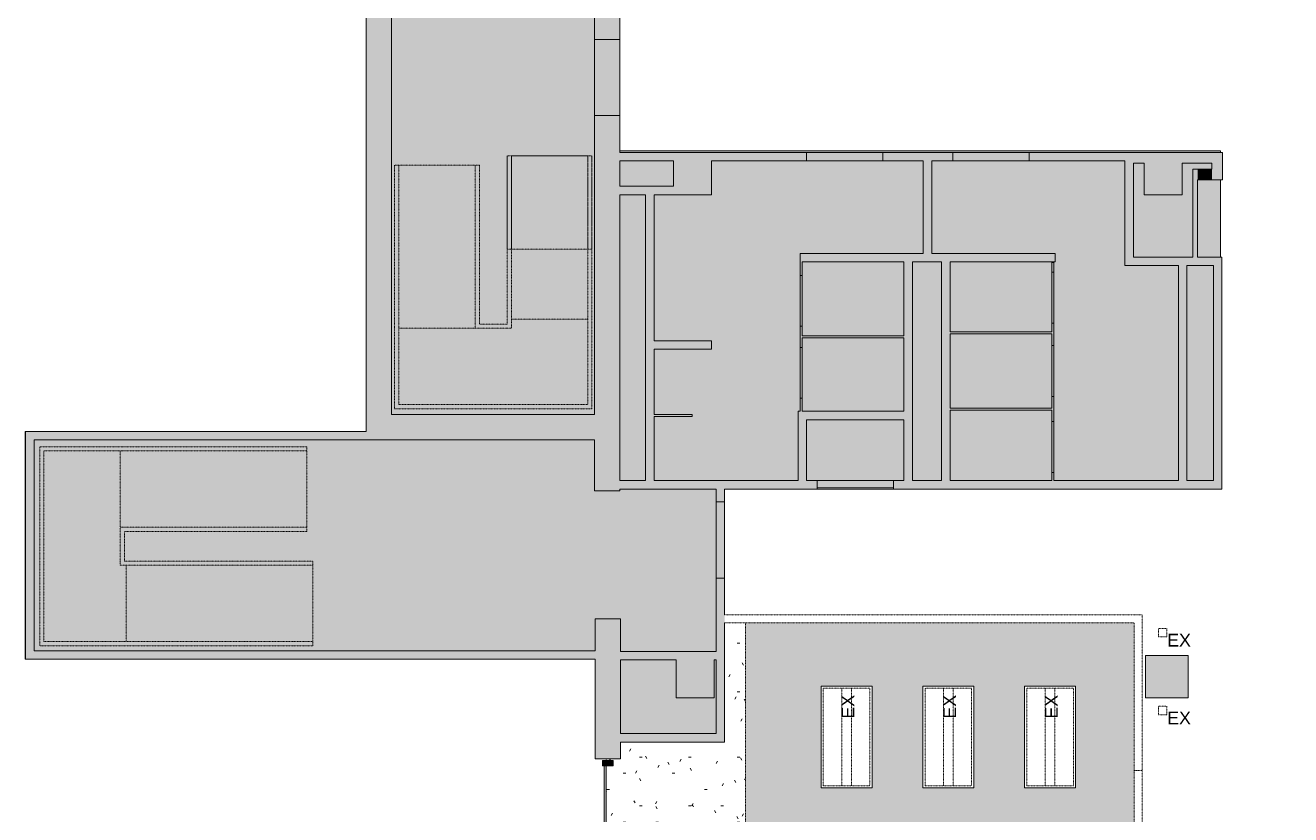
# Model space of a CAD drawing. Header units: inches. Extents: x -674 to 800, y -349 to 915.
# Drawn here: x -674 to -77, y 88 to 461 of the extents above; entities that cross this region are included whole.
import ezdxf

# ---------------------------------------------------------------- set-up
doc = ezdxf.new("R2010")
doc.units = ezdxf.units.IN
doc.header["$MEASUREMENT"] = 0
for name, pattern in [('Demolished', [0.1875, 0.125, -0.0625]), ('Demolished 3_128_', [0.046875, 0.023437, -0.023437]), ('Hidden 1_16_', [0.09375, 0.0625, -0.03125]), ('Overhead 1_16_', [0.101562, 0.0625, -0.039062])]:
    doc.linetypes.add(name, pattern=pattern)
for name, color, linetype, lineweight in [('A-ANNO-NOTE', 131, 'Demolished', 9), ('A-CLNG', 13, 'Demolished', 9), ('A-CLNG-PATT', 13, 'Demolished', 9), ('A-DETL-GENF', 92, 'Continuous', 9), ('A-DETL-THIN', 151, 'Continuous', 9), ('A-GLAZ-CURT', 52, 'Continuous', 13), ('A-GLAZ-CWMG', 51, 'Continuous', 13), ('A-WALL', 113, 'Continuous', 13), ('A-WALL-PATT', 111, 'Continuous', 13), ('E-LITE-EQPM', 33, 'Demolished', 9), ('S-STRS-MBND', 31, 'Continuous', 13)]:
    doc.layers.add(name, color=color, linetype=linetype, lineweight=lineweight)
doc.styles.add('Arial', font='arial.ttf', dxfattribs={"height": 6})

# ---------------------------------------------------------------- blocks, each defined once
blk = doc.blocks.new('System Panel - Glazed-1568976-Reflected Ceiling Demolition Plan')
at = {"layer": 'A-GLAZ-CURT', "lineweight": 9}
blk.add_hatch(color=55, dxfattribs=at).paths.add_polyline_path([(21.5, -0.75), (-21.5, -0.75), (-21.5, -1.75), (21.5, -1.75)], flags=0)
at = {"layer": 'A-GLAZ-CURT', "color": 7, "lineweight": 20}
for p, q in [((-21.5, -1.75), (-21.5, -0.75)), ((-21.5, -0.75), (21.5, -0.75)), ((21.5, -1.75), (-21.5, -1.75)), ((21.5, -0.75), (21.5, -1.75))]:
    blk.add_line(p, q, dxfattribs=at)
blk = doc.blocks.new('Rectangular Mullion - Rectangular Mullion 1-1568341-Reflected Ceiling Demolition Plan')
at = {"layer": 'A-GLAZ-CWMG', "lineweight": 9}
blk.add_hatch(color=55, dxfattribs=at).paths.add_polyline_path([(1.25, 0.29), (1.25, -2.5), (-1.25, -2.5), (-1.25, 2.5), (1.25, 2.5), (1.25, 0.75)], flags=0)
at = {"layer": 'A-GLAZ-CWMG', "color": 7, "lineweight": 20}
for p, q in [((1.25, 2.5), (-1.25, 2.5)), ((-1.25, 2.5), (-1.25, -2.5)), ((1.25, -2.5), (1.25, 2.5)), ((-1.25, -2.5), (1.25, -2.5))]:
    blk.add_line(p, q, dxfattribs=at)
blk = doc.blocks.new('Rectangular Ceiling Light - Recessed - Existing 2_x4_-1694071-Reflected Ceiling Demolition Plan')
at = {"layer": 'E-LITE-EQPM', "color": 250, "linetype": 'Demolished 3_128_'}
for p, q in [((-24.74, -14.34), (-24.74, 9.66)), ((-24.74, 9.66), (23.26, 9.66)), ((-23.74, -13.34), (-23.74, 8.66)), ((-23.74, 8.66), (22.26, 8.66)), ((22.26, 8.66), (22.26, -13.34)), ((23.26, 9.66), (23.26, -14.34)), ((22.26, -0.09), (-23.74, -0.09)), ((22.26, -4.59), (-23.74, -4.59)), ((23.26, -14.34), (-24.74, -14.34)), ((22.26, -13.34), (-23.74, -13.34))]:
    blk.add_line(p, q, dxfattribs=at)
blk = doc.blocks.new('Square Downlight - Recessed - Existing 4_-1666450-Reflected Ceiling Demolition Plan')
at = {"layer": 'E-LITE-EQPM', "color": 250, "linetype": 'Demolished 3_128_'}
for p, q in [((-2, 2), (2, 2)), ((-2, -2), (-2, 2)), ((2, 2), (2, -2)), ((2, -2), (-2, -2))]:
    blk.add_line(p, q, dxfattribs=at)

msp = doc.modelspace()

# ---------------------------------------------------------------- hatches: boundary and pattern name
at = {"layer": 'A-CLNG-PATT', "linetype": 'Demolished 3_128_', "lineweight": 13}
h = msp.add_hatch(dxfattribs=at)
h.set_pattern_fill('FP_1', color=253, style=0, pattern_type=2)
h.set_pattern_definition([(90, (205.695, 100.655), (24, 24), [4, -4, 8, -4, -4]), (90, (205.695, 100.655), (24, 24), [-20, 4, 0]), (0, (205.695, 100.655), (24, -24), [4, -4, 8, -4, -4]), (0, (205.695, 100.655), (24, -24), [-20, 4, 0])])
h.paths.add_polyline_path([(723.54, -342.1), (724.04, -342.1), (724.04, -331.6), (781.6, -331.6), (781.6, -303.97), (791.04, -303.97), (791.04, -303.35), (787.79, -303.35), (787.79, -300.85), (791.04, -300.85), (791.04, -272.35), (787.79, -272.35), (787.79, -269.85), (791.04, -269.85), (791.04, -239.1), (787.79, -239.1), (787.79, -236.6), (791.04, -236.6), (791.04, -186.1), (787.79, -186.1), (787.79, -183.6), (791.04, -183.6), (791.04, -152.16), (787.79, -152.16), (787.79, -149.66), (791.04, -149.66), (791.04, -120.22), (787.79, -120.22), (787.79, -117.72), (791.04, -117.72), (791.04, -116.97), (782.54, -116.97), (782.54, -98.53), (741.54, -98.53), (741.54, -91.35), (612.79, -91.35), (612.79, -87.6), (741.54, -87.6), (741.54, -78.53), (782.54, -78.53), (782.54, -62.1), (791.04, -62.1), (791.04, -61.35), (787.79, -61.35), (787.79, -58.85), (791.04, -58.85), (791.04, -30.35), (787.79, -30.35), (787.79, -27.85), (791.04, -27.85), (791.04, 3.65), (787.79, 3.65), (787.79, 6.15), (791.04, 6.15), (791.04, 29.4), (787.79, 29.4), (787.79, 28.78), (591.66, 28.78), (591.66, 32.53), (787.79, 32.53), (787.79, 31.9), (791.04, 31.9), (791.04, 56.4), (787.79, 56.4), (787.79, 58.9), (791.04, 58.9), (791.04, 89.59), (787.79, 89.59), (787.79, 92.09), (791.04, 92.09), (791.04, 120.78), (787.79, 120.78), (787.79, 123.28), (791.04, 123.28), (791.04, 124.03), (782.54, 124.03), (782.54, 141.47), (745.29, 141.47), (745.29, 149.59), (550.66, 149.59), (550.66, 32.53), (587.79, 32.53), (587.79, 28.78), (550.66, 28.78), (550.66, -87.6), (587.66, -87.6), (587.66, -91.35), (550.66, -91.35), (550.66, -160.58), (617.54, -160.58), (617.54, -174.45), (613.79, -174.45), (613.79, -164.33), (453.29, -164.33), (453.29, -175.45), (449.54, -175.45), (449.54, -160.58), (466.45, -160.58), (466.45, -106.85), (308.79, -106.85), (308.79, -331.6), (343.54, -331.6), (343.54, -342.1), (344.29, -342.1), (344.29, -338.85), (346.79, -338.85), (346.79, -342.1), (389.29, -342.1), (389.29, -338.85), (391.79, -338.85), (391.79, -342.1), (420.04, -342.1), (420.04, -338.85), (422.54, -338.85), (422.54, -342.1), (450.29, -342.1), (450.29, -338.85), (452.79, -338.85), (452.79, -342.1), (496.54, -342.1), (496.54, -338.85), (499.04, -338.85), (499.04, -342.1), (499.29, -342.1), (499.29, -331.6), (565.79, -331.6), (565.79, -342.1), (566.54, -342.1), (566.54, -338.85), (569.04, -338.85), (569.04, -342.1), (614.54, -342.1), (614.54, -338.85), (617.04, -338.85), (617.04, -342.1), (643.54, -342.1), (643.54, -338.85), (646.04, -338.85), (646.04, -342.1), (673.54, -342.1), (673.54, -338.85), (676.04, -338.85), (676.04, -342.1), (721.04, -342.1), (721.04, -338.85), (723.54, -338.85), (723.54, -341.62)], flags=0)
h.paths.add_polyline_path([(227.04, -342.1), (227.04, -338.85), (229.54, -338.85), (229.54, -342.1), (274.64, -342.1), (274.64, -338.85), (277.14, -338.85), (277.14, -342.1), (277.89, -342.1), (277.89, -331.6), (305.04, -331.6), (305.04, -106.85), (170.54, -106.85), (170.54, -342.1), (198.04, -342.1), (198.04, -338.85), (200.54, -338.85), (200.54, -342.1)], flags=0)
h.paths.add_polyline_path([(168.04, -342.1), (168.04, -338.85), (166.79, -338.85), (166.79, -106.85), (7.29, -106.85), (7.29, -338.85), (6.29, -338.85), (6.29, -342.1), (52.04, -342.1), (52.04, -338.85), (54.54, -338.85), (54.54, -342.1), (55.29, -342.1), (55.29, -331.6), (120.29, -331.6), (120.29, -342.1), (121.04, -342.1), (121.04, -338.85), (123.54, -338.85), (123.54, -342.1), (166.79, -342.1)], flags=0)
h.paths.add_polyline_path([(-100.21, -342.1), (-54.71, -342.1), (-54.71, -338.85), (-52.21, -338.85), (-52.21, -342.1), (-25.21, -342.1), (-25.21, -338.85), (-22.71, -338.85), (-22.71, -342.1), (3.79, -342.1), (3.79, -338.85), (3.54, -338.85), (3.54, -106.85), (-138.46, -106.85), (-138.46, -331.6), (-103.46, -331.6), (-103.46, -342.1), (-102.71, -342.1), (-102.71, -338.85), (-100.21, -338.85), (-100.21, -340.46)], flags=0)
h.paths.add_polyline_path([(-169.96, -342.1), (-169.96, -338.85), (-167.46, -338.85), (-167.46, -342.1), (-166.71, -342.1), (-166.71, -331.6), (-142.21, -331.6), (-142.21, -106.85), (-200.37, -106.85), (-200.37, -214.03), (-392.96, -214.03), (-392.96, -253.35), (-399.71, -253.35), (-399.71, -254.1), (-396.46, -254.1), (-396.46, -256.6), (-399.71, -256.6), (-399.71, -297.6), (-396.46, -297.6), (-396.46, -300.1), (-399.71, -300.1), (-399.71, -300.6), (-392.96, -300.6), (-392.96, -331.6), (-324.71, -331.6), (-324.71, -342.1), (-323.96, -342.1), (-323.96, -338.85), (-321.46, -338.85), (-321.46, -342.1), (-276.71, -342.1), (-276.71, -338.85), (-274.21, -338.85), (-274.21, -342.1), (-246.96, -342.1), (-246.96, -338.85), (-244.46, -338.85), (-244.46, -342.1), (-217.46, -342.1), (-217.46, -338.85), (-214.96, -338.85), (-214.96, -342.1)], flags=0)
h.paths.add_polyline_path([(617.04, -338.35), (613.79, -338.35), (613.79, -178.1), (617.54, -178.1), (617.54, -338.35)], flags=0)
h.paths.add_polyline_path([(449.54, -337.97), (449.54, -177.1), (453.29, -177.1), (453.29, -337.97), (450.29, -337.97)], flags=0)
h.paths.add_polyline_path([(-370.3, -307.35), (-370.3, -259.35), (-346.3, -259.35), (-346.3, -307.35), (-362.64, -307.35)], flags=0)
h.paths.add_polyline_path([(-178.3, -307.35), (-178.3, -259.35), (-154.3, -259.35), (-154.3, -307.35), (-166.71, -307.35)], flags=0)
h.paths.add_polyline_path([(-274.3, -307.35), (-274.3, -259.35), (-250.3, -259.35), (-250.3, -307.35)], flags=0)
h.paths.add_polyline_path([(55.29, -307.35), (37.7, -307.35), (37.7, -259.35), (61.7, -259.35), (61.7, -307.35), (60.8, -307.35)], flags=0)
h.paths.add_polyline_path([(-103.46, -307.35), (-106.3, -307.35), (-106.3, -259.35), (-82.3, -259.35), (-82.3, -307.35)], flags=0)
h.paths.add_polyline_path([(541.7, -307.35), (541.7, -259.35), (565.7, -259.35), (565.7, -307.35)], flags=0)
h.paths.add_polyline_path([(-34.3, -307.35), (-34.3, -259.35), (-10.3, -259.35), (-10.3, -307.35)], flags=0)
h.paths.add_polyline_path([(277.7, -307.35), (253.7, -307.35), (253.7, -259.35), (277.7, -259.35), (277.7, -260.71)], flags=0)
h.paths.add_polyline_path([(133.7, -307.35), (109.7, -307.35), (109.7, -259.35), (133.7, -259.35), (133.7, -260.71)], flags=0)
h.paths.add_polyline_path([(205.7, -307.35), (205.7, -259.35), (229.7, -259.35), (229.7, -307.35), (227.04, -307.35)], flags=0)
h.paths.add_polyline_path([(349.7, -307.35), (349.7, -259.35), (373.7, -259.35), (373.7, -307.35)], flags=0)
h.paths.add_polyline_path([(397.7, -307.35), (397.7, -259.35), (421.7, -259.35), (421.7, -307.35)], flags=0)
h.paths.add_polyline_path([(517.7, -307.35), (493.7, -307.35), (493.7, -259.35), (517.7, -259.35), (517.7, -283.35)], flags=0)
h.paths.add_polyline_path([(661.7, -283.35), (661.7, -235.35), (685.7, -235.35), (685.7, -283.35)], flags=0)
h.paths.add_polyline_path([(709.7, -283.35), (709.7, -235.35), (733.7, -235.35), (733.7, -283.35), (724.04, -283.35)], flags=0)
h.paths.add_polyline_path([(541.7, -235.35), (541.7, -187.35), (565.7, -187.35), (565.7, -235.35), (550.66, -235.35)], flags=0)
h.paths.add_polyline_path([(493.7, -235.35), (493.7, -187.35), (517.7, -187.35), (517.7, -235.35)], flags=0)
h.paths.add_polyline_path([(-154.3, -211.35), (-178.3, -211.35), (-178.3, -163.35), (-154.3, -163.35), (-154.3, -170.29)], flags=0)
h.paths.add_polyline_path([(-82.3, -211.35), (-106.3, -211.35), (-106.3, -163.35), (-82.3, -163.35)], flags=0)
h.paths.add_polyline_path([(-10.3, -211.35), (-34.3, -211.35), (-34.3, -163.35), (-10.3, -163.35), (-10.3, -178.97)], flags=0)
h.paths.add_polyline_path([(37.7, -211.35), (37.7, -163.35), (61.7, -163.35), (61.7, -211.35), (60.8, -211.35)], flags=0)
h.paths.add_polyline_path([(205.7, -211.35), (205.7, -163.35), (229.7, -163.35), (229.7, -211.35)], flags=0)
h.paths.add_polyline_path([(109.7, -211.35), (109.7, -163.35), (133.7, -163.35), (133.7, -211.35)], flags=0)
h.paths.add_polyline_path([(253.7, -211.35), (253.7, -163.35), (277.7, -163.35), (277.7, -211.35), (272.52, -211.35)], flags=0)
h.paths.add_polyline_path([(349.7, -211.35), (349.7, -163.35), (373.7, -163.35), (373.7, -211.35)], flags=0)
h.paths.add_polyline_path([(397.7, -211.35), (397.7, -163.35), (421.7, -163.35), (421.7, -211.35)], flags=0)
h.paths.add_polyline_path([(-313.59, -210.28), (-204.12, -210.28), (-204.12, -34.03), (-253.92, -34.03), (-253.92, -91.85), (-346.96, -91.85), (-346.96, -98.85), (-381.96, -98.85), (-381.96, -126.35), (-399.71, -126.35), (-399.71, -127.6), (-396.46, -127.6), (-396.46, -130.1), (-399.71, -130.1), (-399.71, -171.1), (-396.46, -171.1), (-396.46, -173.6), (-399.71, -173.6), (-399.71, -174.35), (-392.96, -174.35), (-392.96, -210.28), (-346.3, -210.28)], flags=0)
h.paths.add_polyline_path([(-370.3, -187.35), (-370.3, -139.35), (-346.3, -139.35), (-346.3, -187.35), (-362.64, -187.35)], flags=0)
h.paths.add_polyline_path([(-274.3, -187.35), (-298.3, -187.35), (-298.3, -139.35), (-274.3, -139.35)], flags=0)
h.paths.add_polyline_path([(-250.3, -187.35), (-250.3, -139.35), (-226.3, -139.35), (-226.3, -187.35)], flags=0)
h.paths.add_polyline_path([(661.7, -187.35), (661.7, -139.35), (685.7, -139.35), (685.7, -187.35)], flags=0)
h.paths.add_polyline_path([(709.7, -187.35), (709.7, -139.35), (733.7, -139.35), (733.7, -187.35)], flags=0)
h.paths.add_polyline_path([(-322.3, -88.1), (-257.67, -88.1), (-257.67, -30.28), (-150.56, -30.28), (-150.56, 60.35), (-392.96, 60.35), (-392.96, -5.85), (-399.71, -5.85), (-399.71, -6.6), (-396.46, -6.6), (-396.46, -9.1), (-399.71, -9.1), (-399.71, -50.1), (-396.46, -50.1), (-396.46, -52.6), (-399.71, -52.6), (-399.71, -53.1), (-381.96, -53.1), (-381.96, -78.85), (-346.96, -78.85), (-346.96, -88.1), (-329.22, -88.1)], flags=0)
h.paths.add_polyline_path([(-298.3, -67.35), (-322.3, -67.35), (-322.3, 28.65), (-298.3, 28.65), (-298.3, -34.03)], flags=0)
h.paths.add_polyline_path([(590.1, -43.35), (589.7, -43.35), (589.7, 4.65), (613.7, 4.65), (613.7, -43.35)], flags=0)
h.paths.add_polyline_path([(661.7, -43.35), (637.7, -43.35), (637.7, 4.65), (661.7, 4.65)], flags=0)
h.paths.add_polyline_path([(685.7, -43.35), (685.7, 4.65), (709.7, 4.65), (709.7, -43.35), (695.95, -43.35)], flags=0)
h.paths.add_polyline_path([(-226.3, -19.35), (-226.3, 28.65), (-202.3, 28.65), (-202.3, -19.35), (-204.12, -19.35)], flags=0)
h.paths.add_polyline_path([(-298.3, 64.1), (-150.56, 64.1), (-150.56, 178.53), (-333.96, 178.53), (-333.96, 64.1), (-322.3, 64.1)], flags=0)
h.paths.add_polyline_path([(589.7, 76.65), (589.7, 124.65), (613.7, 124.65), (613.7, 76.65), (590.1, 76.65)], flags=0)
h.paths.add_polyline_path([(709.7, 76.65), (685.7, 76.65), (685.7, 124.65), (709.7, 124.65), (709.7, 100.98)], flags=0)
h.paths.add_polyline_path([(661.7, 76.65), (637.7, 76.65), (637.7, 124.65), (661.7, 124.65), (661.7, 100.98)], flags=0)
h.paths.add_polyline_path([(-274.3, 100.65), (-298.3, 100.65), (-298.3, 148.65), (-274.3, 148.65), (-274.3, 100.98)], flags=0)
h.paths.add_polyline_path([(-250.3, 100.65), (-250.3, 148.65), (-226.3, 148.65), (-226.3, 100.65)], flags=0)
h.paths.add_polyline_path([(-200.37, 100.65), (-202.3, 100.65), (-202.3, 148.65), (-178.3, 148.65), (-178.3, 100.65)], flags=0)
h.paths.add_polyline_path([(652.13, 153.34), (745.29, 153.34), (745.29, 161.47), (782.54, 161.47), (782.54, 178.9), (787.54, 178.9), (787.54, 181.4), (790.79, 181.4), (790.79, 210.65), (787.54, 210.65), (787.54, 213.15), (790.79, 213.15), (790.79, 244.65), (787.54, 244.65), (787.54, 247.15), (790.79, 247.15), (790.79, 271.65), (787.54, 271.65), (787.54, 274.15), (790.79, 274.15), (790.79, 297.65), (787.54, 297.65), (787.54, 300.15), (790.79, 300.15), (790.79, 331.15), (787.54, 331.15), (787.54, 333.65), (790.79, 333.65), (790.79, 362.9), (787.54, 362.9), (787.54, 365.4), (790.79, 365.4), (790.79, 365.9), (782.29, 365.9), (782.29, 382.4), (743.04, 382.4), (743.04, 390.53), (550.66, 390.53), (550.66, 272.79), (781.79, 272.79), (781.79, 269.04), (550.66, 269.04), (550.66, 153.34), (637.7, 153.34)], flags=0)
h.paths.add_polyline_path([(637.7, 196.65), (637.7, 244.65), (661.7, 244.65), (661.7, 196.65)], flags=0)
h.paths.add_polyline_path([(590.1, 196.65), (589.7, 196.65), (589.7, 244.65), (613.7, 244.65), (613.7, 196.65)], flags=0)
h.paths.add_polyline_path([(685.7, 196.65), (685.7, 244.65), (709.7, 244.65), (709.7, 196.65), (695.95, 196.65)], flags=0)
h.paths.add_polyline_path([(649.7, 292.65), (637.7, 292.65), (637.7, 340.65), (661.7, 340.65), (661.7, 292.65)], flags=0)
h.paths.add_polyline_path([(613.7, 292.65), (589.7, 292.65), (589.7, 340.65), (613.7, 340.65)], flags=0)
h.paths.add_polyline_path([(685.7, 292.65), (685.7, 340.65), (709.7, 340.65), (709.7, 292.65), (695.95, 292.65)], flags=0)
h.paths.add_polyline_path([(695.95, 394.28), (743.04, 394.28), (743.04, 402.4), (782.29, 402.4), (782.29, 418.9), (791.1, 418.9), (791.07, 419.65), (787.85, 419.65), (787.85, 422.15), (791.1, 422.15), (791.1, 450.65), (787.85, 450.65), (787.85, 453.15), (791.1, 453.15), (791.1, 484.4), (787.85, 484.4), (787.85, 486.9), (791.1, 486.9), (791.1, 511.4), (787.79, 511.4), (787.79, 509.04), (550.66, 509.04), (550.66, 394.28), (685.7, 394.28)], flags=0)
h.paths.add_polyline_path([(685.7, 436.65), (685.7, 484.65), (709.7, 484.65), (709.7, 436.65), (695.95, 436.65)], flags=0)
h.paths.add_polyline_path([(613.7, 436.65), (589.7, 436.65), (589.7, 484.65), (613.7, 484.65), (613.7, 462.67)], flags=0)
h.paths.add_polyline_path([(661.7, 436.65), (637.7, 436.65), (637.7, 484.65), (661.7, 484.65), (661.7, 462.67)], flags=0)
h = msp.add_hatch(dxfattribs=at)
h.set_pattern_fill('FP_3', color=8, style=0, pattern_type=2)
h.set_pattern_definition([(0, (0, 0), (30.72, 7.68), [1.267, -21.773, 1.267, -21.773, -122.88]), (0, (0, 0), (30.72, 7.68), [-46.08, 1.267, -44.813, 1.267, -21.773, -53.76]), (0, (0, 0), (30.72, 7.68), [-115.2, 1.267, -14.093, 1.267, -37.133]), (120, (11.52, 3.84), (-22.01108, 22.7643), [1.267, -21.773, 1.267, -21.773, -122.88]), (120, (11.52, 3.84), (-22.01108, 22.7643), [-46.08, 1.267, -44.813, 1.267, -21.773, -53.76]), (120, (11.52, 3.84), (-22.01108, 22.7643), [-115.2, 1.267, -14.093, 1.267, -37.133]), (240, (15.36, 19.2), (-8.70892, -30.4443), [1.267, -21.773, 1.267, -21.773, -122.88]), (240, (15.36, 19.2), (-8.70892, -30.4443), [-46.08, 1.267, -44.813, 1.267, -21.773, -53.76]), (240, (15.36, 19.2), (-8.70892, -30.4443), [-115.2, 1.267, -14.093, 1.267, -37.133])])
h.paths.add_polyline_path([(-65, -32.22), (18.06, -32.22), (18.06, -2.17), (-67.07, -2.17), (-67.07, -32.22)], flags=0)
h.paths.add_polyline_path([(-392.96, 64.1), (-333.96, 64.1), (-333.96, 178.53), (-343.84, 178.53), (-343.84, 122.28), (-392.96, 122.28), (-392.96, 114.35), (-399.71, 114.35), (-399.71, 113.65), (-396.46, 113.65), (-396.46, 111.15), (-399.71, 111.15), (-399.71, 68.15), (-396.46, 68.15), (-396.46, 65.65), (-399.71, 65.65), (-399.71, 64.9), (-392.96, 64.9)], flags=0)
at = {"layer": 'A-DETL-GENF'}
h = msp.add_hatch(color=9, dxfattribs=at)
h.paths.add_polyline_path([(-350.09, 126.28), (-347.84, 126.28), (-347.84, 161.03), (-348.71, 161.03), (-348.71, 143.15), (-366.71, 143.15), (-366.71, 161.03), (-392.96, 161.03), (-392.96, 126.28), (-362.64, 126.28)], flags=0)
h.paths.add_polyline_path([(-673.71, 161.4), (-673.61, 161.4), (-673.61, 268.9), (-673.71, 268.9), (-673.71, 165.4)], flags=0)
h.paths.add_polyline_path([(-348.71, 165.03), (-347.84, 165.03), (-347.84, 199.65), (-343.84, 199.65), (-343.84, 235.65), (-347.84, 235.65), (-347.84, 241.65), (-393.21, 241.65), (-393.21, 240.9), (-405.21, 240.9), (-405.21, 264.9), (-669.61, 264.9), (-669.61, 165.4), (-404.96, 165.4), (-404.96, 180.4), (-392.96, 180.4), (-392.96, 165.03), (-362.64, 165.03)], flags=0)
h.paths.add_polyline_path([(-264.21, 242.28), (-264.21, 245.65), (-259.21, 245.65), (-259.21, 274.37), (-305.21, 274.37), (-305.21, 245.65), (-300.21, 245.65), (-300.21, 242.28)], flags=0)
h.paths.add_polyline_path([(-241.46, 245.65), (-241.46, 348.85), (-255.21, 348.85), (-255.21, 245.65)], flags=0)
h.paths.add_polyline_path([(-189.46, 245.65), (-189.46, 249.51), (-188.46, 249.51), (-188.46, 245.65), (-129.71, 245.65), (-129.71, 347.11), (-154.99, 347.11), (-154.99, 396.54), (-200.14, 396.54), (-200.14, 400.54), (-109.84, 400.54), (-109.84, 401.28), (-393.21, 401.28), (-393.21, 400.54), (-305.14, 400.54), (-305.14, 396.54), (-349.96, 396.54), (-349.96, 380.54), (-377.09, 380.54), (-377.09, 311.65), (-350.09, 311.65), (-350.09, 307.65), (-377.09, 307.65), (-377.09, 276.87), (-359.21, 276.87), (-359.21, 275.87), (-377.09, 275.87), (-377.09, 245.65), (-309.21, 245.65), (-309.21, 278.37), (-308.21, 278.37), (-308.21, 284.52), (-307.21, 284.52), (-307.21, 278.37), (-259.21, 278.37), (-259.21, 313.02), (-307.21, 313.02), (-307.21, 308.52), (-308.21, 308.52), (-308.21, 318.52), (-307.21, 318.52), (-307.21, 314.02), (-259.21, 314.02), (-259.21, 348.85), (-307.21, 348.85), (-307.21, 342.52), (-308.21, 342.52), (-308.21, 352.85), (-250.14, 352.85), (-250.14, 396.54), (-269.14, 396.54), (-269.14, 400.54), (-236.14, 400.54), (-236.14, 396.54), (-246.14, 396.54), (-246.14, 352.85), (-187.89, 352.85), (-187.89, 348.85), (-237.46, 348.85), (-237.46, 315.9), (-189.46, 315.9), (-189.46, 320.03), (-188.46, 320.03), (-188.46, 309.39), (-189.46, 309.39), (-189.46, 314.9), (-237.46, 314.9), (-237.46, 279.87), (-189.46, 279.87), (-189.46, 285.39), (-188.46, 285.39), (-188.46, 273.51), (-189.46, 273.51), (-189.46, 278.87), (-237.46, 278.87), (-237.46, 245.65)], flags=0)
h.paths.add_polyline_path([(-125.71, 245.65), (-113.21, 245.65), (-113.21, 347.11), (-125.71, 347.11), (-125.71, 260.2)], flags=0)
h.paths.add_polyline_path([(-393.21, 245.65), (-381.09, 245.65), (-381.09, 380.54), (-393.21, 380.54), (-393.21, 247.86)], flags=0)
h.paths.add_polyline_path([(-468.5, 276.9), (-405.21, 276.9), (-405.21, 417.9), (-393.21, 417.9), (-393.21, 453.9), (-405.21, 453.9), (-405.21, 469.93), (-500.96, 469.93), (-500.96, 276.9)], flags=0)
h.paths.add_polyline_path([(-188.46, 344.03), (-189.46, 344.03), (-189.46, 348.66), (-188.46, 348.66), (-188.46, 347.85)], flags=0)
h.paths.add_polyline_path([(-109.84, 351.11), (-109.84, 387.61), (-120.71, 387.61), (-120.71, 351.11), (-113.21, 351.11)], flags=0)
h.paths.add_polyline_path([(-129.71, 351.11), (-122.96, 351.11), (-122.96, 392.61), (-113.96, 392.61), (-113.96, 395.54), (-127.96, 395.54), (-127.96, 380.54), (-145.96, 380.54), (-145.96, 395.54), (-150.99, 395.54), (-150.99, 351.11), (-150.92, 351.11)], flags=0)
h.paths.add_polyline_path([(-367.96, 384.54), (-367.96, 396.54), (-393.21, 396.54), (-393.21, 384.54), (-377.09, 384.54)], flags=0)
h.paths.add_polyline_path([(-187.25, 467.15), (-187.25, 470.65), (-181.25, 470.65), (-181.25, 565.65), (-261.55, 565.65), (-261.55, 470.65), (-223.25, 470.65), (-223.25, 467.15)], flags=0)
h.paths.add_polyline_path([(-321.42, 467.15), (-285.42, 467.15), (-285.42, 470.65), (-269.3, 470.65), (-269.3, 565.65), (-268.84, 565.65), (-268.84, 622.4), (-347.46, 622.4), (-347.46, 622.15), (-393.21, 622.15), (-393.21, 470.65), (-321.42, 470.65)], flags=0)
h.paths.add_polyline_path([(-116.71, 467.15), (-116.71, 470.65), (-110.46, 470.65), (-110.46, 565.65), (-177.25, 565.65), (-177.25, 470.65), (-152.71, 470.65), (-152.71, 467.15), (-150.92, 467.15)], flags=0)
h.paths.add_polyline_path([(-405.21, 481.93), (-405.21, 622.15), (-405.09, 622.15), (-405.09, 625.9), (-405.84, 625.9), (-405.84, 481.93)], flags=0)
at = {"layer": 'A-WALL-PATT'}
h = msp.add_hatch(color=8, dxfattribs=at)
h.paths.add_polyline_path([(-393.21, 240.9), (-393.21, 417.9), (-405.21, 417.9), (-405.21, 240.9), (-395.48, 240.9)], flags=0)
h.paths.add_polyline_path([(-393.21, 453.9), (-393.21, 622.15), (-405.21, 622.15), (-405.21, 453.9)], flags=0)
for points in [[(-500.96, 264.9), (-500.96, 469.93), (-512.96, 469.93), (-512.96, 264.9)], [(-150.99, 351.11), (-150.99, 400.54), (-154.99, 400.54), (-154.99, 351.11)], [(-150.99, 395.54), (-113.96, 395.54), (-113.96, 400.54), (-150.99, 400.54), (-150.99, 396.54)], [(-109.21, 387.61), (-108.96, 387.61), (-108.96, 400.54), (-113.96, 400.54), (-113.96, 387.61)], [(-349.96, 380.54), (-349.96, 396.54), (-367.96, 396.54), (-367.96, 380.54), (-362.64, 380.54)], [(-246.14, 352.85), (-246.14, 396.54), (-250.14, 396.54), (-250.14, 352.85)], [(-127.96, 380.54), (-127.96, 395.54), (-145.96, 395.54), (-145.96, 380.54)], [(-120.71, 351.11), (-120.71, 392.61), (-122.96, 392.61), (-122.96, 351.11)], [(-120.71, 387.61), (-113.96, 387.61), (-113.96, 392.61), (-120.71, 392.61), (-120.71, 388.79)], [(-367.96, 380.54), (-367.96, 384.54), (-393.21, 384.54), (-393.21, 380.54), (-377.09, 380.54)], [(-381.09, 245.65), (-377.09, 245.65), (-377.09, 380.54), (-381.09, 380.54), (-381.09, 281.83)], [(-241.46, 348.85), (-187.89, 348.85), (-187.89, 352.85), (-308.21, 352.85), (-308.21, 348.85), (-246.14, 348.85)], [(-259.21, 245.65), (-255.21, 245.65), (-255.21, 348.85), (-259.21, 348.85), (-259.21, 274.37)], [(-241.46, 245.65), (-237.46, 245.65), (-237.46, 348.85), (-241.46, 348.85), (-241.46, 281.83)], [(-154.99, 347.11), (-113.21, 347.11), (-113.21, 351.11), (-154.99, 351.11), (-154.99, 348.85)], [(-125.71, 245.65), (-125.71, 347.11), (-129.71, 347.11), (-129.71, 245.65)], [(-109.21, 245.65), (-109.21, 351.11), (-113.21, 351.11), (-113.21, 245.65), (-111.73, 245.65)], [(-377.09, 307.65), (-350.09, 307.65), (-350.09, 311.65), (-377.09, 311.65)], [(-298.25, 313.02), (-259.21, 313.02), (-259.21, 314.02), (-307.21, 314.02), (-307.21, 313.02), (-305.14, 313.02)], [(-237.46, 314.9), (-189.46, 314.9), (-189.46, 315.9), (-237.46, 315.9)], [(-500.96, 264.9), (-405.21, 264.9), (-405.21, 276.9), (-500.96, 276.9)], [(-359.21, 275.87), (-359.21, 276.87), (-377.09, 276.87), (-377.09, 275.87), (-362.64, 275.87)], [(-309.21, 274.37), (-259.21, 274.37), (-259.21, 278.37), (-309.21, 278.37)], [(-189.46, 278.87), (-189.46, 279.87), (-237.46, 279.87), (-237.46, 278.87)], [(-673.61, 165.4), (-669.61, 165.4), (-669.61, 268.9), (-673.61, 268.9), (-673.61, 264.9)], [(-574.36, 264.9), (-512.96, 264.9), (-512.96, 268.9), (-669.61, 268.9), (-669.61, 264.9)], [(-307.21, 245.65), (-305.21, 245.65), (-305.21, 274.37), (-309.21, 274.37), (-309.21, 245.65)], [(-404.96, 114.4), (-392.96, 114.4), (-392.96, 180.4), (-404.96, 180.4), (-404.96, 161.4)], [(-404.96, 161.4), (-404.96, 165.4), (-673.61, 165.4), (-673.61, 161.4), (-405.21, 161.4)], [(-366.71, 161.03), (-347.84, 161.03), (-347.84, 165.03), (-392.96, 165.03), (-392.96, 161.03)], [(-125.21, 143.15), (-125.21, 163.15), (-145.21, 163.15), (-145.21, 143.15)], [(-348.71, 143.15), (-348.71, 161.03), (-366.71, 161.03), (-366.71, 143.15), (-362.64, 143.15)], [(-348.71, 122.28), (-343.84, 122.28), (-343.84, 126.28), (-392.96, 126.28), (-392.96, 122.28), (-362.64, 122.28)]]:
    msp.add_hatch(color=8, dxfattribs=at).paths.add_polyline_path(points, flags=0)
h = msp.add_hatch(color=8, dxfattribs=at)
h.paths.add_polyline_path([(-200.14, 396.54), (-154.99, 396.54), (-154.99, 400.54), (-200.14, 400.54)], flags=0)
h.paths.add_polyline_path([(-236.14, 396.54), (-236.14, 400.54), (-269.14, 400.54), (-269.14, 396.54), (-237.46, 396.54)], flags=0)
h.paths.add_polyline_path([(-377.09, 396.54), (-305.14, 396.54), (-305.14, 400.54), (-393.21, 400.54), (-393.21, 396.54), (-381.09, 396.54)], flags=0)
h = msp.add_hatch(color=8, dxfattribs=at)
h.paths.add_polyline_path([(-308.21, 278.37), (-307.21, 278.37), (-307.21, 284.52), (-308.21, 284.52), (-308.21, 281.83)], flags=0)
h.paths.add_polyline_path([(-307.21, 308.52), (-307.21, 318.52), (-308.21, 318.52), (-308.21, 308.52)], flags=0)
h.paths.add_polyline_path([(-308.21, 342.52), (-307.21, 342.52), (-307.21, 348.85), (-308.21, 348.85)], flags=0)
h = msp.add_hatch(color=8, dxfattribs=at)
h.paths.add_polyline_path([(-189.46, 245.65), (-188.46, 245.65), (-188.46, 249.51), (-189.46, 249.51)], flags=0)
h.paths.add_polyline_path([(-189.46, 273.51), (-188.46, 273.51), (-188.46, 285.39), (-189.46, 285.39), (-189.46, 278.87)], flags=0)
h.paths.add_polyline_path([(-188.46, 309.39), (-188.46, 320.03), (-189.46, 320.03), (-189.46, 309.39)], flags=0)
h.paths.add_polyline_path([(-188.46, 344.03), (-188.46, 348.66), (-189.46, 348.66), (-189.46, 344.03)], flags=0)
h = msp.add_hatch(color=8, dxfattribs=at)
h.paths.add_polyline_path([(-109.21, 241.65), (-109.21, 245.65), (-264.21, 245.65), (-264.21, 241.65), (-146.81, 241.65)], flags=0)
h.paths.add_polyline_path([(-392.96, 241.65), (-300.21, 241.65), (-300.21, 245.65), (-393.21, 245.65), (-393.21, 241.65)], flags=0)
h = msp.add_hatch(color=8, dxfattribs=at)
h.paths.add_polyline_path([(-347.84, 126.28), (-343.84, 126.28), (-343.84, 199.65), (-347.84, 199.65), (-347.84, 158.15)], flags=0)
h.paths.add_polyline_path([(-343.84, 235.65), (-343.84, 241.65), (-347.84, 241.65), (-347.84, 235.65)], flags=0)

# ---------------------------------------------------------------- linework, layer by layer
at = {"layer": 'A-CLNG', "color": 250, "linetype": 'Demolished 3_128_'}
for p, q in [((-333.96, 178.53), (-333.96, 64.1)), ((-274.3, 148.65), (-298.3, 148.65)), ((-298.3, 148.65), (-298.3, 100.65)), ((-274.3, 100.65), (-274.3, 148.65)), ((-226.3, 148.65), (-250.3, 148.65)), ((-250.3, 148.65), (-250.3, 100.65)), ((-226.3, 100.65), (-226.3, 148.65)), ((-178.3, 148.65), (-202.3, 148.65)), ((-202.3, 148.65), (-202.3, 100.65)), ((-178.3, 100.65), (-178.3, 148.65)), ((-399.71, 113.65), (-399.71, 114.35)), ((-399.71, 114.35), (-392.96, 114.35)), ((-392.96, 114.35), (-392.96, 114.4)), ((-298.3, 100.65), (-274.3, 100.65)), ((-250.3, 100.65), (-226.3, 100.65)), ((-202.3, 100.65), (-178.3, 100.65))]:
    msp.add_line(p, q, dxfattribs=at)
at = {"layer": 'A-DETL-THIN'}
for p, q in [((-393.21, 417.9), (-393.21, 453.9)), ((-109.84, 401.28), (-393.21, 401.28)), ((-109.84, 400.54), (-109.84, 401.28)), ((-109.84, 351.11), (-109.84, 387.61)), ((-673.61, 268.9), (-673.71, 268.9)), ((-673.71, 268.9), (-673.71, 161.4)), ((-300.21, 242.28), (-264.21, 242.28)), ((-343.84, 199.65), (-343.84, 235.65)), ((-673.71, 161.4), (-673.61, 161.4))]:
    msp.add_line(p, q, dxfattribs=at)
at = {"layer": 'A-WALL', "color": 7, "lineweight": 20}
for p, q in [((-512.96, 268.9), (-512.96, 481.93)), ((-500.96, 469.93), (-500.96, 276.9)), ((-405.21, 453.9), (-405.21, 469.93)), ((-393.21, 467.15), (-393.21, 453.9)), ((-393.21, 453.9), (-405.21, 453.9)), ((-405.21, 276.9), (-405.21, 417.9)), ((-405.21, 417.9), (-393.21, 417.9)), ((-393.21, 417.9), (-393.21, 400.54)), ((-393.21, 400.54), (-305.14, 400.54)), ((-305.14, 400.54), (-305.14, 396.54)), ((-269.14, 400.54), (-236.14, 400.54)), ((-269.14, 396.54), (-269.14, 400.54)), ((-236.14, 400.54), (-236.14, 396.54)), ((-200.14, 400.54), (-108.96, 400.54)), ((-200.14, 396.54), (-200.14, 400.54)), ((-108.96, 400.54), (-108.96, 387.61)), ((-393.21, 396.54), (-393.21, 384.54)), ((-367.96, 396.54), (-393.21, 396.54)), ((-367.96, 384.54), (-367.96, 396.54)), ((-349.96, 396.54), (-349.96, 380.54)), ((-305.14, 396.54), (-349.96, 396.54)), ((-250.14, 396.54), (-269.14, 396.54)), ((-250.14, 352.85), (-250.14, 396.54)), ((-236.14, 396.54), (-246.14, 396.54)), ((-246.14, 396.54), (-246.14, 352.85)), ((-154.99, 396.54), (-200.14, 396.54)), ((-154.99, 347.11), (-154.99, 396.54)), ((-150.99, 395.54), (-150.99, 351.11)), ((-145.96, 395.54), (-150.99, 395.54)), ((-145.96, 380.54), (-145.96, 395.54)), ((-127.96, 395.54), (-127.96, 380.54)), ((-113.96, 395.54), (-127.96, 395.54)), ((-113.96, 392.61), (-113.96, 395.54)), ((-122.96, 351.11), (-122.96, 392.61)), ((-122.96, 392.61), (-113.96, 392.61)), ((-393.21, 384.54), (-367.96, 384.54)), ((-120.71, 387.61), (-120.71, 351.11)), ((-108.96, 387.61), (-120.71, 387.61)), ((-393.21, 380.54), (-393.21, 245.65)), ((-381.09, 380.54), (-393.21, 380.54)), ((-381.09, 245.65), (-381.09, 380.54)), ((-349.96, 380.54), (-377.09, 380.54)), ((-377.09, 380.54), (-377.09, 311.65)), ((-127.96, 380.54), (-145.96, 380.54)), ((-308.21, 352.85), (-250.14, 352.85)), ((-308.21, 342.52), (-308.21, 352.85)), ((-246.14, 352.85), (-187.89, 352.85)), ((-187.89, 352.85), (-187.89, 348.85)), ((-259.21, 348.85), (-307.21, 348.85)), ((-307.21, 348.85), (-307.21, 342.52)), ((-259.21, 314.02), (-259.21, 348.85)), ((-241.46, 348.85), (-255.21, 348.85)), ((-255.21, 348.85), (-255.21, 245.65)), ((-241.46, 245.65), (-241.46, 348.85)), ((-187.89, 348.85), (-237.46, 348.85)), ((-237.46, 348.85), (-237.46, 315.9)), ((-189.46, 344.03), (-189.46, 348.66)), ((-189.46, 348.66), (-188.46, 348.66)), ((-188.46, 348.66), (-188.46, 344.03)), ((-129.71, 347.11), (-154.99, 347.11)), ((-150.99, 351.11), (-122.96, 351.11)), ((-129.71, 245.65), (-129.71, 347.11)), ((-113.21, 347.11), (-125.71, 347.11)), ((-125.71, 347.11), (-125.71, 245.65)), ((-120.71, 351.11), (-109.21, 351.11)), ((-113.21, 245.65), (-113.21, 347.11)), ((-109.21, 351.11), (-109.21, 241.65)), ((-307.21, 342.52), (-308.21, 342.52)), ((-188.46, 344.03), (-189.46, 344.03)), ((-308.21, 308.52), (-308.21, 318.52)), ((-308.21, 318.52), (-307.21, 318.52)), ((-307.21, 318.52), (-307.21, 314.02)), ((-189.46, 315.9), (-189.46, 320.03)), ((-189.46, 320.03), (-188.46, 320.03)), ((-188.46, 320.03), (-188.46, 309.39)), ((-377.09, 311.65), (-350.09, 311.65)), ((-350.09, 311.65), (-350.09, 307.65)), ((-307.21, 314.02), (-259.21, 314.02)), ((-259.21, 313.02), (-307.21, 313.02)), ((-307.21, 313.02), (-307.21, 308.52)), ((-259.21, 278.37), (-259.21, 313.02)), ((-237.46, 315.9), (-189.46, 315.9)), ((-237.46, 314.9), (-237.46, 279.87)), ((-189.46, 314.9), (-237.46, 314.9)), ((-189.46, 309.39), (-189.46, 314.9)), ((-377.09, 307.65), (-377.09, 276.87)), ((-350.09, 307.65), (-377.09, 307.65)), ((-307.21, 308.52), (-308.21, 308.52)), ((-188.46, 309.39), (-189.46, 309.39)), ((-308.21, 278.37), (-308.21, 284.52)), ((-308.21, 284.52), (-307.21, 284.52)), ((-307.21, 284.52), (-307.21, 278.37)), ((-189.46, 279.87), (-189.46, 285.39)), ((-189.46, 285.39), (-188.46, 285.39)), ((-188.46, 285.39), (-188.46, 273.51)), ((-500.96, 276.9), (-405.21, 276.9)), ((-377.09, 276.87), (-359.21, 276.87)), ((-377.09, 275.87), (-377.09, 245.65)), ((-359.21, 275.87), (-377.09, 275.87)), ((-359.21, 276.87), (-359.21, 275.87)), ((-309.21, 278.37), (-308.21, 278.37)), ((-309.21, 245.65), (-309.21, 278.37)), ((-307.21, 278.37), (-259.21, 278.37)), ((-237.46, 279.87), (-189.46, 279.87)), ((-237.46, 278.87), (-237.46, 245.65)), ((-189.46, 278.87), (-237.46, 278.87)), ((-189.46, 273.51), (-189.46, 278.87)), ((-673.61, 161.4), (-673.61, 268.9)), ((-673.61, 268.9), (-512.96, 268.9)), ((-259.21, 274.37), (-305.21, 274.37)), ((-305.21, 274.37), (-305.21, 245.65)), ((-259.21, 245.65), (-259.21, 274.37)), ((-188.46, 273.51), (-189.46, 273.51)), ((-669.61, 264.9), (-669.61, 165.4)), ((-405.21, 264.9), (-669.61, 264.9)), ((-405.21, 240.9), (-405.21, 264.9)), ((-393.21, 245.65), (-381.09, 245.65)), ((-377.09, 245.65), (-309.21, 245.65)), ((-305.21, 245.65), (-300.21, 245.65)), ((-300.21, 245.65), (-300.21, 241.65)), ((-264.21, 245.65), (-259.21, 245.65)), ((-264.21, 241.65), (-264.21, 245.65)), ((-255.21, 245.65), (-241.46, 245.65)), ((-237.46, 245.65), (-189.46, 245.65)), ((-189.46, 245.65), (-189.46, 249.51)), ((-189.46, 249.51), (-188.46, 249.51)), ((-188.46, 249.51), (-188.46, 245.65)), ((-188.46, 245.65), (-129.71, 245.65)), ((-125.71, 245.65), (-113.21, 245.65)), ((-393.21, 240.9), (-405.21, 240.9)), ((-393.21, 241.65), (-393.21, 240.9)), ((-347.84, 241.65), (-393.21, 241.65)), ((-347.84, 235.65), (-347.84, 241.65)), ((-343.84, 241.65), (-343.84, 235.65)), ((-300.21, 241.65), (-343.84, 241.65)), ((-109.21, 241.65), (-264.21, 241.65)), ((-343.84, 235.65), (-347.84, 235.65)), ((-347.84, 165.03), (-347.84, 199.65)), ((-347.84, 199.65), (-343.84, 199.65)), ((-343.84, 199.65), (-343.84, 182.28)), ((-404.96, 165.4), (-404.96, 180.4)), ((-404.96, 180.4), (-392.96, 180.4)), ((-392.96, 180.4), (-392.96, 165.03)), ((-343.84, 178.53), (-343.84, 122.28)), ((-404.96, 161.4), (-673.61, 161.4)), ((-669.61, 165.4), (-404.96, 165.4)), ((-404.96, 114.4), (-404.96, 161.4)), ((-392.96, 165.03), (-347.84, 165.03)), ((-145.21, 143.15), (-145.21, 163.15)), ((-145.21, 163.15), (-125.21, 163.15)), ((-125.21, 163.15), (-125.21, 143.15)), ((-392.96, 161.03), (-392.96, 126.28)), ((-366.71, 161.03), (-392.96, 161.03)), ((-366.71, 143.15), (-366.71, 161.03)), ((-348.71, 161.03), (-348.71, 143.15)), ((-347.84, 161.03), (-348.71, 161.03)), ((-347.84, 126.28), (-347.84, 161.03)), ((-348.71, 143.15), (-366.71, 143.15)), ((-125.21, 143.15), (-145.21, 143.15)), ((-392.96, 126.28), (-347.84, 126.28)), ((-392.96, 122.28), (-392.96, 114.4)), ((-343.84, 122.28), (-392.96, 122.28)), ((-392.96, 114.4), (-404.96, 114.4))]:
    msp.add_line(p, q, dxfattribs=at)
at = {"layer": 'A-WALL'}
for p, q in [((-405.21, 453.9), (-405.21, 417.9)), ((-393.21, 417.9), (-393.21, 453.9)), ((-269.14, 400.54), (-305.14, 400.54)), ((-200.14, 400.54), (-236.14, 400.54)), ((-305.14, 396.54), (-269.14, 396.54)), ((-236.14, 396.54), (-200.14, 396.54)), ((-308.21, 342.52), (-308.21, 318.52)), ((-307.21, 318.52), (-307.21, 342.52)), ((-189.46, 344.03), (-189.46, 320.03)), ((-188.46, 320.03), (-188.46, 344.03)), ((-308.21, 308.52), (-308.21, 284.52)), ((-307.21, 284.52), (-307.21, 308.52)), ((-189.46, 309.39), (-189.46, 285.39)), ((-188.46, 285.39), (-188.46, 309.39)), ((-189.46, 273.51), (-189.46, 249.51)), ((-188.46, 249.51), (-188.46, 273.51)), ((-264.21, 245.65), (-300.21, 245.65)), ((-300.21, 241.65), (-264.21, 241.65)), ((-347.84, 235.65), (-347.84, 199.65)), ((-343.84, 199.65), (-343.84, 235.65))]:
    msp.add_line(p, q, dxfattribs=at)
at = {"layer": 'A-WALL', "color": 7, "linetype": 'Hidden 1_16_', "lineweight": 20}
for p, q in [((-343.84, 182.28), (-146.81, 182.28)), ((-146.81, 182.28), (-146.81, 108.9)), ((-150.56, 178.53), (-343.84, 178.53)), ((-150.56, 108.9), (-150.56, 178.53)), ((-146.81, 108.9), (-150.56, 108.9))]:
    msp.add_line(p, q, dxfattribs=at)
at = {"layer": 'A-WALL', "color": 250, "linetype": 'Demolished 3_128_', "lineweight": 9}
for p, q in [((-150.56, 108.9), (-150.56, 72.9)), ((-146.81, 72.9), (-146.81, 108.9))]:
    msp.add_line(p, q, dxfattribs=at)
at = {"layer": 'S-STRS-MBND', "linetype": 'Overhead 1_16_', "lineweight": 9}
for p, q in [((-497.52, 394.54), (-499.52, 394.54)), ((-499.52, 394.54), (-499.52, 318.3)), ((-497.52, 394.54), (-497.52, 318.3)), ((-461.52, 394.54), (-497.52, 394.54)), ((-459.52, 394.54), (-461.52, 394.54)), ((-461.52, 394.54), (-461.52, 319.54)), ((-459.52, 394.54), (-459.52, 319.54)), ((-444.4, 398.9), (-446.4, 398.9)), ((-446.4, 319.54), (-446.4, 398.9)), ((-444.4, 398.9), (-446.4, 398.9)), ((-446.4, 398.9), (-446.4, 354.9)), ((-444.4, 317.54), (-444.4, 398.9)), ((-444.4, 398.9), (-408.4, 398.9)), ((-444.4, 398.9), (-444.4, 354.9)), ((-408.4, 398.9), (-444.4, 398.9)), ((-406.4, 398.9), (-408.4, 398.9)), ((-408.4, 310.15), (-408.4, 398.9)), ((-406.4, 398.9), (-408.4, 398.9)), ((-408.4, 398.9), (-408.4, 354.9)), ((-406.4, 310.15), (-406.4, 398.9)), ((-406.4, 398.9), (-406.4, 354.9)), ((-446.4, 354.9), (-444.4, 354.9)), ((-408.4, 354.9), (-444.4, 354.9)), ((-408.4, 354.9), (-406.4, 354.9)), ((-499.52, 318.3), (-499.52, 279.54)), ((-497.52, 318.3), (-497.52, 281.54)), ((-497.52, 318.3), (-497.52, 317.54)), ((-461.52, 317.54), (-497.52, 317.54)), ((-461.52, 319.54), (-461.52, 317.54)), ((-461.52, 319.54), (-461.52, 317.54)), ((-446.4, 317.54), (-461.52, 317.54)), ((-446.4, 319.54), (-459.52, 319.54)), ((-446.4, 317.54), (-444.4, 317.54)), ((-444.4, 321.9), (-408.4, 321.9)), ((-408.4, 281.54), (-408.4, 310.15)), ((-406.4, 279.54), (-406.4, 310.15)), ((-497.52, 281.54), (-408.4, 281.54)), ((-499.52, 279.54), (-406.4, 279.54)), ((-666.94, 261.65), (-666.94, 167.72)), ((-628.18, 261.65), (-666.94, 261.65)), ((-664.94, 259.65), (-664.94, 169.72)), ((-628.18, 259.65), (-664.94, 259.65)), ((-628.94, 223.65), (-628.94, 259.65)), ((-628.18, 259.65), (-628.94, 259.65)), ((-540.94, 261.65), (-628.18, 261.65)), ((-540.94, 259.65), (-628.18, 259.65)), ((-540.94, 259.65), (-540.94, 261.65)), ((-540.94, 223.65), (-540.94, 259.65)), ((-626.94, 223.65), (-628.94, 223.65)), ((-628.94, 207.72), (-628.94, 223.65)), ((-626.94, 223.65), (-628.94, 223.65)), ((-540.94, 223.65), (-626.94, 223.65)), ((-626.94, 207.72), (-626.94, 221.65)), ((-540.94, 221.65), (-626.94, 221.65)), ((-540.94, 221.65), (-540.94, 223.65)), ((-628.94, 207.72), (-628.94, 205.72)), ((-628.94, 205.72), (-538.09, 205.72)), ((-626.94, 207.72), (-538.09, 207.72)), ((-626.09, 205.72), (-626.09, 169.72)), ((-538.09, 205.72), (-538.09, 207.72)), ((-538.09, 205.72), (-538.09, 169.72)), ((-666.94, 167.72), (-637.85, 167.72)), ((-664.94, 169.72), (-637.85, 169.72)), ((-637.85, 169.72), (-538.09, 169.72)), ((-637.85, 167.72), (-538.09, 167.72)), ((-538.09, 167.72), (-538.09, 169.72))]:
    msp.add_line(p, q, dxfattribs=at)

# ---------------------------------------------------------------- block references
at = {"layer": 'A-GLAZ-CURT', "lineweight": 9, "rotation": 269.9999999999999}
msp.add_blockref('System Panel - Glazed-1568976-Reflected Ceiling Demolition Plan', (-398.96, 89.65), dxfattribs=at)
at = {"layer": 'A-GLAZ-CWMG', "lineweight": 9, "extrusion": (0, 0, -1), "rotation": 270.0000000000001}
msp.add_blockref('Rectangular Mullion - Rectangular Mullion 1-1568341-Reflected Ceiling Demolition Plan', (398.96, 112.4), dxfattribs=at)
at = {"layer": 'E-LITE-EQPM', "color": 250, "linetype": 'Demolished 3_128_'}
for p in [(-137.21, 173.9), (-137.21, 137.21)]:
    msp.add_blockref('Square Downlight - Recessed - Existing 4_-1666450-Reflected Ceiling Demolition Plan', p, dxfattribs=at)
at = {"layer": 'E-LITE-EQPM', "color": 250, "linetype": 'Demolished 3_128_', "rotation": 270.0000000000012}
for p in [(-283.96, 123.92), (-235.96, 123.92), (-187.96, 123.92)]:
    msp.add_blockref('Rectangular Ceiling Light - Recessed - Existing 2_x4_-1694071-Reflected Ceiling Demolition Plan', p, dxfattribs=at)

# ---------------------------------------------------------------- texts
at = {"layer": 'A-ANNO-NOTE', "color": 7, "linetype": 'Demolished 3_128_', "char_height": 6, "width": 13.3693, "attachment_point": 1, "line_spacing_factor": 0.941778, "style": 'Arial'}
for insert in [(-135.06, 173.37), (-135.06, 136.67)]:
    msp.add_mtext('EX', dxfattribs=dict(at, insert=insert))
at = {"layer": 'A-ANNO-NOTE', "color": 7, "linetype": 'Demolished 3_128_', "char_height": 6, "width": 13.3693, "attachment_point": 1, "rotation": 90, "line_spacing_factor": 0.941778, "style": 'Arial'}
for insert in [(-288.71, 133.36), (-240.71, 133.36), (-192.71, 133.36)]:
    msp.add_mtext('EX', dxfattribs=dict(at, insert=insert))

doc.saveas('drawing.dxf')
